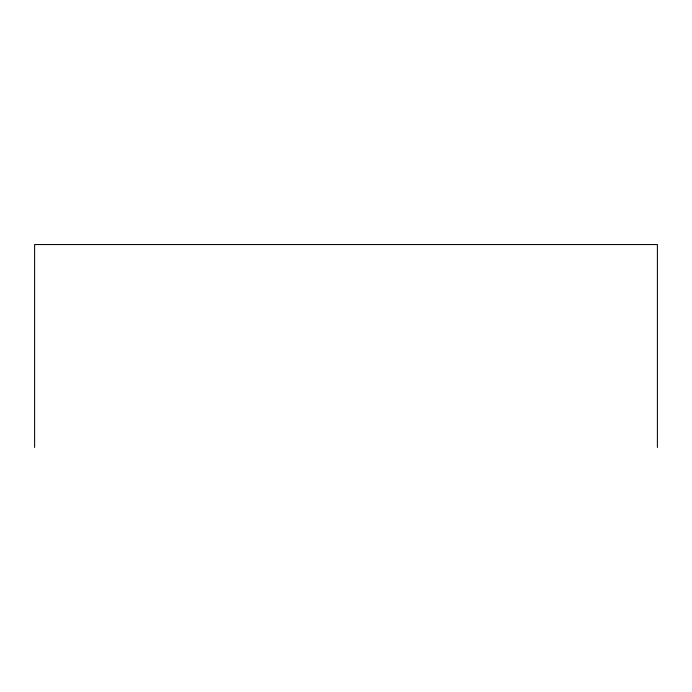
<?xml version="1.0" encoding="UTF-8"?>
<svg xmlns="http://www.w3.org/2000/svg" width="692" height="692" viewBox="0 0 692 692"><rect width="100%" height="100%" fill="white"/><g stroke="black" fill="none" stroke-linecap="round" stroke-linejoin="round"><path stroke-width="1.04" d="M657.4 447.456L657.4 244.544L34.6 244.544L34.6 447.456"/></g></svg>
